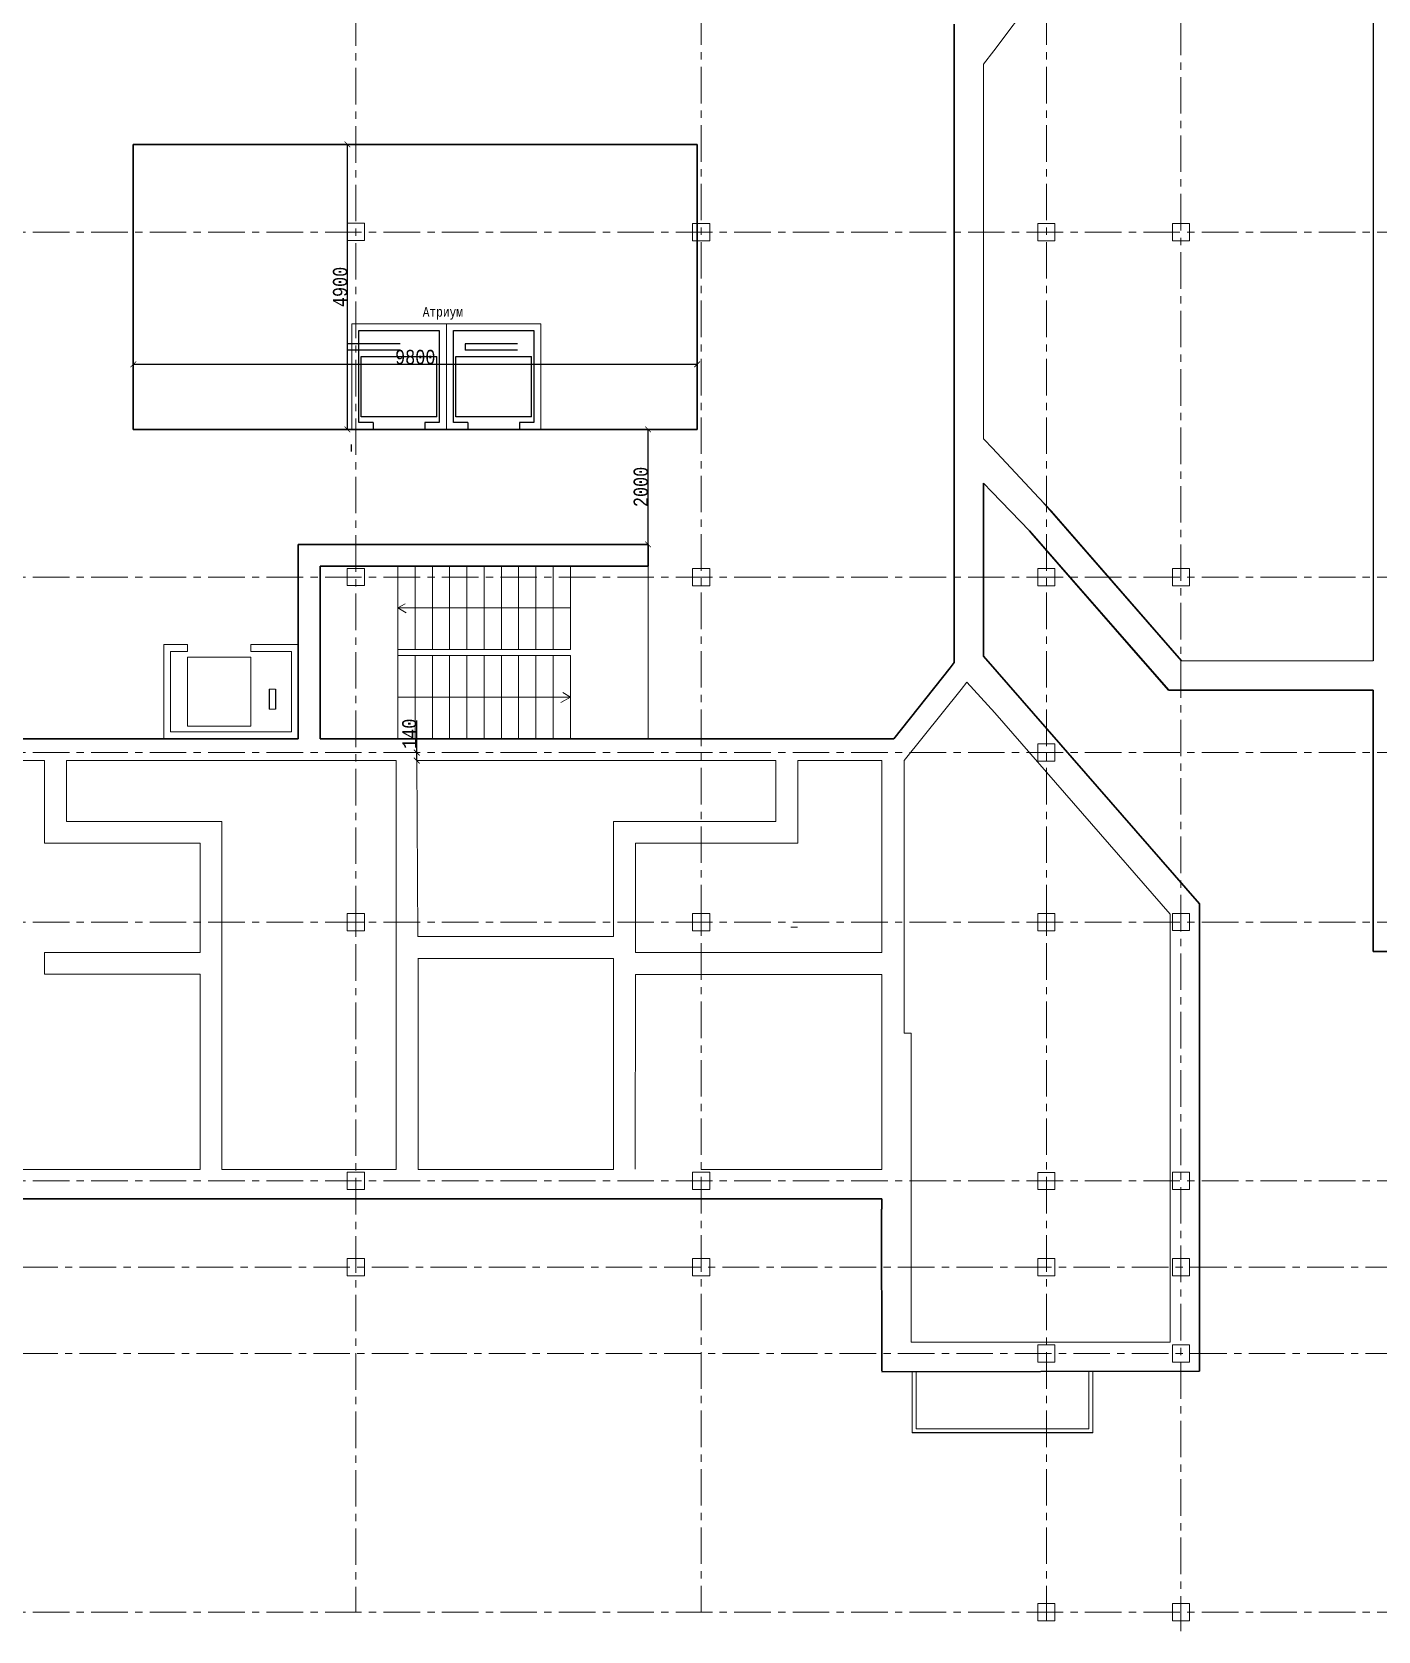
# Model space of a CAD drawing. Header units: millimetres. Extents: x -689206 to 4969298, y -1019800 to 703299.
# Drawn here: x 505546 to 528940, y 538701 to 566509 of the extents above; entities that cross this region are included whole.
import ezdxf

# ---------------------------------------------------------------- set-up
doc = ezdxf.new("R2010")
doc.units = ezdxf.units.MM
doc.linetypes.add('осеваяX2', pattern=[101.6, 63.5, -12.7, 12.7, -12.7])
for name, color, linetype, lineweight in [('б', 231, 'Continuous', 30), ('БАЛКОН', 7, 'Continuous', 20), ('несущие', 7, 'Continuous', 30), ('ПЕРЕГОРОДКИ', 252, 'Continuous', 9), ('РАЗМЕРЫ', 7, 'Continuous', 9), ('стены', 7, 'Continuous', 20)]:
    doc.layers.add(name, color=color, linetype=linetype, lineweight=lineweight)
doc.styles.add('Аннотативный', font='isocteur.ttf', dxfattribs={"width": 0.7, "height": 250})
doc.dimstyles.new('Аннотативный', dxfattribs={"dimscale": 0, "dimtxt": 250, "dimasz": 100, "dimexe": 1.25, "dimexo": 0.625, "dimtad": 1, "dimdec": 0, "dimtxsty": 'Аннотативный', "dimblk": 'ARCHTICK', "dimcen": 2.5, "dimadec": 0, "dimazin": 0, "dimtfac": 1, "dimtdec": 0, "dimtmove": 0, "dimatfit": 3, "dimfxl": 1, "dimarcsym": 0})

# ---------------------------------------------------------------- blocks, each defined once
blk = doc.blocks.new('_ArchTick')
at = {"color": 0, "linetype": 'ByBlock', "const_width": 0.15}
blk.add_lwpolyline([(-0.5, -0.5), (0.5, 0.5)], dxfattribs=at)
blk = doc.blocks.new('*D891')
at = {"layer": 'Defpoints', "color": 0, "linetype": 'ByBlock', "lineweight": 20, "transparency": 16777216}
for p in [(511029, 564553), (511029, 564553), (511029, 559597)]:
    blk.add_point(p, dxfattribs=at)
at = {"layer": 'РАЗМЕРЫ', "color": 0, "linetype": 'ByBlock', "lineweight": -2, "transparency": 16777216}
for p, q in [((511029, 564553), (511030, 564553)), ((511029, 559597), (511029, 564553)), ((511029, 559597), (511030, 559597))]:
    blk.add_line(p, q, dxfattribs=at)
at = {"layer": 'РАЗМЕРЫ', "color": 0, "linetype": 'ByBlock', "lineweight": -2, "transparency": 16777216, "xscale": 100, "yscale": 100, "zscale": 100}
for p, rotation in [((511029, 564553), 90), ((511029, 559597), 270)]:
    blk.add_blockref('_ArchTick', p, dxfattribs=dict(at, rotation=rotation))
at = {"layer": 'РАЗМЕРЫ', "color": 0, "linetype": 'ByBlock', "lineweight": 20, "transparency": 16777216, "insert": (510903, 562075), "char_height": 250, "attachment_point": 5, "rotation": 90, "style": 'Аннотативный'}
blk.add_mtext('4900', dxfattribs=at)
blk = doc.blocks.new('*D892')
at = {"layer": 'Defpoints', "color": 0, "linetype": 'ByBlock', "lineweight": 20, "transparency": 16777216}
for p in [(507307, 560728), (507307, 559597), (517107, 559597)]:
    blk.add_point(p, dxfattribs=at)
at = {"layer": 'РАЗМЕРЫ', "color": 0, "linetype": 'ByBlock', "lineweight": -2, "transparency": 16777216}
for p, q in [((507307, 559598), (507307, 560729)), ((517107, 560728), (507307, 560728)), ((517107, 559598), (517107, 560729))]:
    blk.add_line(p, q, dxfattribs=at)
at = {"layer": 'РАЗМЕРЫ', "color": 0, "linetype": 'ByBlock', "lineweight": -2, "transparency": 16777216, "xscale": 100, "yscale": 100, "zscale": 100, "rotation": 180}
blk.add_blockref('_ArchTick', (507307, 560728), dxfattribs=at)
at = {"layer": 'РАЗМЕРЫ', "color": 0, "linetype": 'ByBlock', "lineweight": -2, "transparency": 16777216, "xscale": 100, "yscale": 100, "zscale": 100}
blk.add_blockref('_ArchTick', (517107, 560728), dxfattribs=at)
at = {"layer": 'РАЗМЕРЫ', "color": 0, "linetype": 'ByBlock', "lineweight": 20, "transparency": 16777216, "insert": (512207, 560854), "char_height": 250, "attachment_point": 5, "style": 'Аннотативный'}
blk.add_mtext('9800', dxfattribs=at)
blk = doc.blocks.new('*D897')
at = {"layer": 'Defpoints', "color": 0, "linetype": 'ByBlock', "lineweight": 20, "transparency": 16777216}
for p in [(516254, 559597), (516254, 559597), (516254, 557597)]:
    blk.add_point(p, dxfattribs=at)
at = {"layer": 'РАЗМЕРЫ', "color": 0, "linetype": 'ByBlock', "lineweight": -2, "transparency": 16777216}
for p, q in [((516254, 557597), (516254, 559597)), ((516255, 559597), (516256, 559597)), ((516255, 557597), (516256, 557597))]:
    blk.add_line(p, q, dxfattribs=at)
at = {"layer": 'РАЗМЕРЫ', "color": 0, "linetype": 'ByBlock', "lineweight": -2, "transparency": 16777216, "xscale": 100, "yscale": 100, "zscale": 100}
for p, rotation in [((516254, 559597), 90), ((516254, 557597), 270)]:
    blk.add_blockref('_ArchTick', p, dxfattribs=dict(at, rotation=rotation))
at = {"layer": 'РАЗМЕРЫ', "color": 0, "linetype": 'ByBlock', "lineweight": 20, "transparency": 16777216, "insert": (516129, 558597), "char_height": 250, "attachment_point": 5, "rotation": 90, "style": 'Аннотативный'}
blk.add_mtext('2000', dxfattribs=at)
blk = doc.blocks.new('*D900')
at = {"layer": 'Defpoints', "color": 0, "linetype": 'ByBlock', "lineweight": 20, "transparency": 16777216}
for p in [(512233, 553977), (512233, 553977), (512233, 553837)]:
    blk.add_point(p, dxfattribs=at)
at = {"layer": 'РАЗМЕРЫ', "color": 0, "linetype": 'ByBlock', "lineweight": -2, "transparency": 16777216}
for p, q in [((512233, 553977), (512233, 554534)), ((512233, 553977), (512234, 553977)), ((512233, 553837), (512233, 553977)), ((512233, 553837), (512234, 553837))]:
    blk.add_line(p, q, dxfattribs=at)
at = {"layer": 'РАЗМЕРЫ', "color": 0, "linetype": 'ByBlock', "lineweight": -2, "transparency": 16777216, "xscale": 100, "yscale": 100, "zscale": 100}
for p, rotation in [((512233, 553977), 90), ((512233, 553837), 270)]:
    blk.add_blockref('_ArchTick', p, dxfattribs=dict(at, rotation=rotation))
at = {"layer": 'РАЗМЕРЫ', "color": 0, "linetype": 'ByBlock', "lineweight": 20, "transparency": 16777216, "insert": (512107, 554305), "char_height": 250, "attachment_point": 5, "rotation": 90, "style": 'Аннотативный'}
blk.add_mtext('140', dxfattribs=at)

msp = doc.modelspace()

# ---------------------------------------------------------------- linework, layer by layer
at = {"layer": 'б', "color": 18, "linetype": 'ByBlock', "lineweight": 25, "true_color": 0x000000}
msp.add_line((523986.2, 542147.3), (520846.2, 542147.3), dxfattribs=at)
at = {"layer": 'БАЛКОН'}
for p, q in [((520846.2, 542147.3), (520846.2, 543217.3)), ((520916.2, 542217.3), (520916.2, 543217.3)), ((523916.2, 543217.3), (523916.2, 542217.3)), ((523986.2, 543217.3), (523986.2, 542147.3)), ((523916.2, 542217.3), (520916.2, 542217.3))]:
    msp.add_line(p, q, dxfattribs=at)
at = {"layer": 'несущие', "lineweight": 25}
msp.add_line((528854.9, 570049.8), (528854.9, 555575.4), dxfattribs=at)
at = {"layer": 'несущие', "lineweight": 30}
for p, q in [((522085.7, 556364), (522085.9, 555652.3)), ((521575.6, 555886.7), (521575.6, 555543.7))]:
    msp.add_line(p, q, dxfattribs=at)
at = {"layer": 'несущие', "lineweight": 20}
for p, q in [((508465.9, 546727.3), (504192.6, 546727.3)), ((511875.9, 546727.3), (508845.9, 546727.3)), ((515651.7, 546727.3), (512255.8, 546727.3)), ((520315.9, 546727.3), (517175.8, 546727.3))]:
    msp.add_line(p, q, dxfattribs=at)
at = {"layer": 'несущие', "color": 0}
msp.add_line((504193, 546217.3), (520315.9, 546217.3), dxfattribs=at)
at = {"layer": 'ПЕРЕГОРОДКИ', "linetype": 'ByBlock', "lineweight": 20}
for p, q in [((518735.9, 552399.5), (518734.8, 552399.5)), ((518853.6, 550943.7), (518733.6, 550943.8))]:
    msp.add_line(p, q, dxfattribs=at)
at = {"layer": 'ПЕРЕГОРОДКИ', "color": 18, "linetype": 'ByBlock', "lineweight": 13, "true_color": 0x000000}
msp.add_line((520846.2, 543217.3), (520846.2, 542490.5), dxfattribs=at)
at = {"layer": 'РАЗМЕРЫ', "linetype": 'ByBlock', "lineweight": 20}
for p, q in [((523077.6, 567266.9), (522261.1, 566182.9)), ((522261.1, 566182.9), (522085.6, 565950)), ((522085.6, 559432.6), (522085.6, 565950)), ((511103.9, 561435.5), (511103.9, 559595.5)), ((511103.9, 561435.5), (512749.6, 561435.5)), ((512749.6, 561435.5), (512749.6, 559595.5)), ((514389.6, 561435.5), (512749.6, 561435.5)), ((514389.6, 561315.5), (514389.6, 561435.5)), ((514389.6, 559595.5), (514389.6, 561315.5)), ((522101.9, 559415.4), (522085.6, 559432.6)), ((522231.8, 559278.4), (522101.9, 559415.4)), ((523043, 558409.9), (522231.8, 559278.4)), ((511904.4, 557217.3), (511904.4, 555767.3)), ((512204.4, 557217.3), (512204.4, 555767.3)), ((512504.4, 557217.3), (512504.4, 555767.3)), ((512804.4, 557217.3), (512804.4, 555767.3)), ((513104.4, 557217.3), (513104.4, 555767.3)), ((513404.4, 557217.3), (513404.4, 555767.3)), ((513704.4, 557217.3), (513704.4, 555767.3)), ((514004.4, 557217.3), (514004.4, 555767.3)), ((514304.4, 557217.3), (514304.4, 555767.3)), ((514604.4, 557217.3), (514604.4, 555767.3)), ((514904.4, 557217.3), (514904.4, 555767.3)), ((516254.4, 557217.3), (516254.4, 554217.3)), ((511904.4, 556492.3), (512033.5, 556566.9)), ((512033.5, 556566.9), (511904.4, 556492.3)), ((514904.4, 556492.3), (511904.4, 556492.3)), ((511904.4, 556492.3), (511904.4, 554942.3)), ((511904.4, 556492.3), (512048.3, 556409.2)), ((507834.4, 554217.3), (507834.4, 555857.3)), ((511904.4, 555767.3), (514904.4, 555767.3)), ((511904.4, 555667.3), (511904.4, 554217.3)), ((511904.4, 555667.3), (514904.4, 555667.3)), ((512204.4, 555667.3), (512204.4, 554217.3)), ((512504.4, 555667.3), (512504.4, 554217.3)), ((512804.4, 555667.3), (512804.4, 554217.3)), ((513104.4, 555667.3), (513104.4, 554217.3)), ((513404.4, 555667.3), (513404.4, 554217.3)), ((513704.4, 555667.3), (513704.4, 554217.3)), ((514004.4, 555667.3), (514004.4, 554217.3)), ((514304.4, 555667.3), (514304.4, 554217.3)), ((514604.4, 555667.3), (514604.4, 554217.3)), ((514904.4, 555667.3), (514904.4, 554217.3)), ((520705.9, 553837.3), (521693.4, 555076.6)), ((521693.4, 555076.6), (521794.5, 555203.5)), ((522278.9, 554668.7), (521794.5, 555203.5)), ((511904.4, 554942.3), (514904.4, 554942.3)), ((514904.4, 554942.3), (514738.2, 554846.4)), ((514738.2, 554846.4), (514904.4, 554942.3)), ((514904.4, 554942.3), (514769.4, 555020.2)), ((505765.9, 553837.3), (504185.9, 553837.3)), ((505765.9, 552399.8), (505765.9, 553837.3)), ((511875.9, 553837.3), (506145.9, 553837.3)), ((506145.9, 552779.8), (506145.9, 553837.3)), ((512233.4, 553837.3), (518474.8, 553837.3)), ((518474.8, 552779.8), (518474.8, 553837.3)), ((518855.9, 553837.3), (518854.8, 552399.5)), ((518855.9, 553837.3), (520315.9, 553837.3)), ((506145.9, 552779.8), (508845.9, 552779.8)), ((518474.8, 552779.8), (515651.7, 552779.8)), ((505765.9, 552399.8), (508465.9, 552399.8)), ((518854.8, 552399.5), (516035, 552401.8)), ((505765.9, 550125.9), (505765.9, 550499.6)), ((508465.9, 550499.6), (505765.9, 550499.6)), ((516033.2, 550499.6), (520315.9, 550499.6)), ((508465.9, 550125.9), (505765.9, 550125.9)), ((516030.1, 546730.8), (516033.1, 550119.6)), ((520315.9, 550117.4), (516033.1, 550119.6))]:
    msp.add_line(p, q, dxfattribs=at)
at = {"layer": 'РАЗМЕРЫ', "linetype": 'ByBlock', "lineweight": 30}
for p, q in [((507306.6, 559597.2), (507306.6, 564552.8)), ((517106.7, 564552.8), (507306.6, 564552.8)), ((517106.7, 559597.2), (517106.7, 564552.8)), ((507306.6, 559597.2), (515431.6, 559597.2)), ((515431.6, 559597.2), (517106.7, 559597.2)), ((516717.7, 559597.2), (516690.7, 559597.2)), ((522085.7, 556364), (522085.7, 558663.6)), ((522231.3, 558512.2), (522085.7, 558663.6)), ((522881.5, 557835.9), (522231.3, 558512.2)), ((516254.4, 557597.3), (510174.4, 557597.3)), ((510174.4, 554217.3), (510174.4, 557597.3)), ((510174.4, 557597.3), (516254.4, 557597.3)), ((516254.4, 557597.3), (516254.4, 557217.3)), ((516254.4, 557217.3), (510554.4, 557217.3)), ((510554.4, 554217.3), (510554.4, 557217.3)), ((520523.1, 554217.3), (521506, 555450.9)), ((521506, 555450.9), (521575.6, 555543.7)), ((503959.9, 554217.3), (510174.4, 554217.3)), ((510554.4, 554217.3), (510998.8, 554217.3)), ((510998.8, 554217.3), (520523.1, 554217.3)), ((520523.1, 554217.3), (520206.6, 554217.3)), ((520206.6, 554217.3), (520299.3, 554217.3)), ((518474.8, 552399.5), (518474.8, 552399.8)), ((518734.8, 552399.6), (518734.8, 552399.5)), ((518735.9, 552399.5), (518735.9, 552399.6))]:
    msp.add_line(p, q, dxfattribs=at)
at = {"layer": 'РАЗМЕРЫ', "lineweight": 20}
for p, q in [((523043, 558409.9), (523263.3, 558174)), ((523263.3, 558174), (525530.8, 555575.4))]:
    msp.add_line(p, q, dxfattribs=at)
at = {"layer": 'РАЗМЕРЫ', "lineweight": 30}
for p, q in [((522881.5, 557835.9), (525298.9, 555065.4)), ((522914.4, 557799.4), (525298.9, 555066.6)), ((528854.9, 555065.4), (525298.9, 555065.4))]:
    msp.add_line(p, q, dxfattribs=at)
at = {"layer": 'РАЗМЕРЫ'}
for p, q in [((507834.4, 555857.3), (508247.5, 555857.3)), ((507954.4, 554337.3), (507954.4, 555737.3)), ((507954.4, 555737.3), (508247.5, 555737.3)), ((508247.5, 555737.3), (508247.5, 555857.3)), ((508247.5, 555637.5), (508247.5, 554437.3)), ((508247.5, 555637.5), (509347.5, 555637.5)), ((509347.5, 555857.3), (510174.4, 555857.3)), ((509347.5, 555737.3), (509347.5, 555857.3)), ((509347.5, 555737.3), (510054.4, 555737.3)), ((509347.5, 554437.3), (509347.5, 555637.5)), ((510054.4, 555737.3), (510054.4, 554337.3)), ((509670.3, 555079.9), (509780.3, 555079.9)), ((509670.3, 554733.7), (509780.3, 554733.7)), ((510054.4, 554337.3), (507954.4, 554337.3)), ((509347.5, 554437.3), (508247.5, 554437.3)), ((508247.5, 554337.3), (509347.5, 554337.3))]:
    msp.add_line(p, q, dxfattribs=at)
at = {"layer": 'стены', "color": 1, "linetype": 'осеваяX2', "lineweight": 15, "ltscale": 10}
for p, q in [((517175.8, 583174.8), (517175.8, 539027.3)), ((523175.8, 583174.8), (523175.8, 538879.3)), ((525515.9, 582996.8), (525515.9, 538701.3)), ((511175.8, 575029.3), (511175.8, 539027.3)), ((481175.8, 563029.3), (553325.8, 563029.3)), ((481175.8, 557029.3), (553325.8, 557029.3)), ((481175.8, 553977.4), (553325.8, 553977.4)), ((481175.8, 551029.3), (553325.8, 551029.3)), ((481175.8, 546527.3), (553325.8, 546527.3)), ((480973.5, 545027.3), (553123.5, 545027.3)), ((480973.5, 543527.3), (553123.5, 543527.3)), ((481175.8, 539027.3), (553325.8, 539027.3))]:
    msp.add_line(p, q, dxfattribs=at)
at = {"layer": 'стены', "lineweight": 30}
for p, q in [((521575.6, 566644.6), (521575.6, 555884.7)), ((522914.4, 557799.4), (524845.3, 555586.5)), ((522914.4, 557799.4), (524854.9, 555575.4)), ((525835.9, 551346.9), (522085.9, 555652.3)), ((525298.9, 555065.4), (528854.9, 555065.4)), ((528854.9, 553312.6), (528854.9, 555065.4)), ((528854.9, 550519.3), (528854.9, 553312.6)), ((525835.9, 543217.3), (525835.9, 551346.9)), ((538637.8, 550519.3), (528854.9, 550519.3)), ((520315.9, 546217.3), (520315.9, 546039.6)), ((520311.7, 546039.6), (520315.9, 543217.3)), ((525835.9, 543217.3), (520315.9, 543209.1))]:
    msp.add_line(p, q, dxfattribs=at)
at = {"layer": 'стены', "color": 18, "lineweight": 25, "true_color": 0x000000}
for p, q in [((511223.9, 559715.5), (511223.9, 561315.5)), ((511223.9, 561315.5), (512623.9, 561315.5)), ((512623.9, 561315.5), (512623.9, 559715.5)), ((512869.6, 559715.5), (512869.6, 561315.5)), ((512869.6, 561315.5), (514269.6, 561315.5)), ((514269.6, 561315.5), (514269.6, 559715.5)), ((511946.9, 561085.5), (511040.9, 561085.5)), ((511946.9, 560975.5), (511040.9, 560975.5)), ((511946.9, 560975.5), (511744.5, 560975.5)), ((513981.6, 561085.5), (513075.6, 561085.5)), ((513075.6, 561085.5), (513075.6, 560975.5)), ((513981.6, 560975.5), (513075.6, 560975.5)), ((513981.6, 560975.5), (513779.1, 560975.5)), ((511265.9, 559818.5), (511265.9, 560865.5)), ((511265.9, 560865.5), (512581.9, 560865.5)), ((512581.9, 559818.5), (512581.9, 560865.5)), ((512911.6, 559818.5), (512911.6, 560865.5)), ((512911.6, 560865.5), (514227.6, 560865.5)), ((514227.6, 559818.5), (514227.6, 560865.5)), ((512581.9, 559818.5), (511265.9, 559818.5)), ((514227.6, 559818.5), (512911.6, 559818.5)), ((511084.9, 559595.5), (510714.9, 559595.5)), ((511473.9, 559715.5), (511223.9, 559715.5)), ((511473.9, 559715.5), (511473.9, 559595.5)), ((512623.9, 559715.5), (512373.9, 559715.5)), ((512373.9, 559715.5), (512373.9, 559595.5)), ((512743.9, 559595.5), (512373.9, 559595.5)), ((512623.9, 559715.5), (512581.9, 559715.5)), ((513119.6, 559595.5), (512749.6, 559595.5)), ((513119.6, 559715.5), (512869.6, 559715.5)), ((513119.6, 559715.5), (513119.6, 559595.5)), ((514269.6, 559715.5), (514019.6, 559715.5)), ((514019.6, 559715.5), (514019.6, 559595.5)), ((514389.6, 559595.5), (514019.6, 559595.5)), ((514269.6, 559715.5), (514227.6, 559715.5)), ((511093, 559335.6), (511093, 559215.6))]:
    msp.add_line(p, q, dxfattribs=at)
at = {"layer": 'стены', "lineweight": 20}
for p, q in [((523100.4, 558349.6), (523112.2, 558333.8)), ((523112.2, 558333.8), (525518.9, 555575.4)), ((528854.9, 555575.4), (525518.9, 555575.4)), ((525325.9, 551170.3), (522278.9, 554668.7)), ((511875.9, 553837.3), (511875.9, 546727.3)), ((512250.9, 550777.4), (512232.8, 553837.3)), ((520315.9, 550777.4), (520315.9, 553837.3)), ((520705.9, 553837.3), (520705.9, 549097.4)), ((508845.9, 546727.3), (508845.9, 552779.8)), ((511875.9, 550277.4), (511875.9, 552777.4)), ((515651.7, 552779.8), (515651.7, 550777.4)), ((508465.9, 550499.6), (508465.9, 552399.8)), ((516033.2, 550499.6), (516034.7, 552401.8)), ((525325.9, 543727.3), (525325.9, 551170.3)), ((512250.9, 550777.4), (514130.9, 550777.4)), ((512250.9, 550777.4), (515651.7, 550777.4)), ((520315.9, 550777.4), (520315.9, 550499.6)), ((512250.9, 550397.4), (515651.7, 550397.4)), ((512255.8, 546727.3), (512255.9, 550397.4)), ((515651.7, 550397.4), (515651.7, 546727.3)), ((508465.9, 546727.3), (508465.9, 550125.9)), ((520315.9, 550117.4), (520315.9, 546727.3)), ((520825.9, 549097.4), (520705.9, 549097.4)), ((520825.9, 543727.3), (520825.9, 549097.4)), ((525325.9, 543727.3), (520825.9, 543727.3))]:
    msp.add_line(p, q, dxfattribs=at)
at = {"layer": 'стены'}
for p, q in [((525835.9, 551346.9), (522085.9, 555652.3)), ((511175.8, 550879.3), (511175.8, 551179.3)), ((517175.8, 550879.3), (517175.8, 551179.3)), ((523175.8, 550877.3), (523175.8, 551177.3)), ((511025.8, 551029.3), (511325.8, 551029.3)), ((517025.8, 551029.3), (517325.8, 551029.3)), ((523025.8, 551027.3), (523325.8, 551027.3)), ((511875.9, 550589.4), (511875.9, 550597.4))]:
    msp.add_line(p, q, dxfattribs=at)
at = {"layer": 'стены', "lineweight": 25}
for p, q in [((509670.3, 555079.9), (509670.3, 554733.7)), ((509780.3, 555079.9), (509780.3, 554733.7))]:
    msp.add_line(p, q, dxfattribs=at)
at = {"layer": 'стены', "color": 240, "true_color": 0xed1f24}
for points in [[(511025.8, 563181.4), (511325.8, 563181.4), (511325.8, 562881.4), (511025.8, 562881.4)], [(517025.8, 563179.3), (517325.8, 563179.3), (517325.8, 562879.3), (517025.8, 562879.3)], [(523025.8, 563179.3), (523325.8, 563179.3), (523325.8, 562879.3), (523025.8, 562879.3)], [(525365.9, 563179.3), (525665.9, 563179.3), (525665.9, 562879.3), (525365.9, 562879.3)], [(511025.8, 557181.4), (511325.8, 557181.4), (511325.8, 556881.4), (511025.8, 556881.4)], [(517025.8, 557179.3), (517325.8, 557179.3), (517325.8, 556879.3), (517025.8, 556879.3)], [(523025.8, 557179.3), (523325.8, 557179.3), (523325.8, 556879.3), (523025.8, 556879.3)], [(525365.9, 557179.3), (525665.9, 557179.3), (525665.9, 556879.3), (525365.9, 556879.3)], [(523025.8, 554127.4), (523325.8, 554127.4), (523325.8, 553827.4), (523025.8, 553827.4)], [(511025.8, 551179.3), (511325.8, 551179.3), (511325.8, 550879.3), (511025.8, 550879.3)], [(517025.8, 551179.3), (517325.8, 551179.3), (517325.8, 550879.3), (517025.8, 550879.3)], [(523025.8, 551177.3), (523325.8, 551177.3), (523325.8, 550877.3), (523025.8, 550877.3)], [(525365.9, 551181.4), (525665.9, 551181.4), (525665.9, 550881.4), (525365.9, 550881.4)], [(511025.8, 546679.3), (511325.8, 546679.3), (511325.8, 546379.3), (511025.8, 546379.3)], [(517025.8, 546679.3), (517325.8, 546679.3), (517325.8, 546379.3), (517025.8, 546379.3)], [(523025.8, 546677.3), (523325.8, 546677.3), (523325.8, 546377.3), (523025.8, 546377.3)], [(525365.9, 546679.3), (525665.9, 546679.3), (525665.9, 546379.3), (525365.9, 546379.3)], [(511025.8, 545179.3), (511325.8, 545179.3), (511325.8, 544879.3), (511025.8, 544879.3)], [(517025.8, 545179.3), (517325.8, 545179.3), (517325.8, 544879.3), (517025.8, 544879.3)], [(523025.8, 545177.3), (523325.8, 545177.3), (523325.8, 544877.3), (523025.8, 544877.3)], [(525365.9, 545179.3), (525665.9, 545179.3), (525665.9, 544879.3), (525365.9, 544879.3)], [(523025.8, 543679.3), (523325.8, 543679.3), (523325.8, 543379.3), (523025.8, 543379.3)], [(525365.9, 543679.3), (525665.9, 543679.3), (525665.9, 543379.3), (525365.9, 543379.3)], [(523025.8, 539179.3), (523325.8, 539179.3), (523325.8, 538879.3), (523025.8, 538879.3)], [(525365.9, 539179.3), (525665.9, 539179.3), (525665.9, 538879.3), (525365.9, 538879.3)]]:
    msp.add_lwpolyline(points, close=True, dxfattribs=at)

# ---------------------------------------------------------------- texts
at = {"color": 18, "true_color": 0x000000, "insert": (512337.7, 561723.6), "char_height": 165.8, "width": 766.271, "attachment_point": 1, "style": 'Аннотативный'}
msp.add_mtext('Атриум', dxfattribs=at)

# ---------------------------------------------------------------- dimensions: what is measured, and where the dimension line sits
at = {"layer": 'РАЗМЕРЫ', "linetype": 'ByBlock', "lineweight": 20}
dim = msp.add_aligned_dim(p1=(511028.6, 559597.2), p2=(511028.6, 564552.8), distance=0, text='4900', dimstyle='Аннотативный', dxfattribs=at)
dim.commit()
dim.dimension.update_dxf_attribs({"geometry": '*D891', "text_midpoint": (510903, 562075)})
for p1, p2, distance, picture, middle in [((517106.7, 559597.2), (507306.6, 559597.2), -1131, '*D892', (512206.7, 560853.8)), ((516254.4, 557597.3), (516254.4, 559597.2), 0, '*D897', (516128.7, 558597.3))]:
    dim = msp.add_aligned_dim(p1=p1, p2=p2, distance=distance, dimstyle='Аннотативный', dxfattribs=at)
    dim.commit()
    dim.dimension.update_dxf_attribs({"geometry": picture, "text_midpoint": middle})
dim = msp.add_linear_dim(base=(512232.8, 553977.4), p1=(512232.8, 553837.3), p2=(512232.8, 553977.4), angle=90, dimstyle='Аннотативный', dxfattribs=at)
dim.commit()
dim.dimension.update_dxf_attribs({"geometry": '*D900', "text_midpoint": (512107.2, 554305.5)})

doc.saveas('drawing.dxf')
